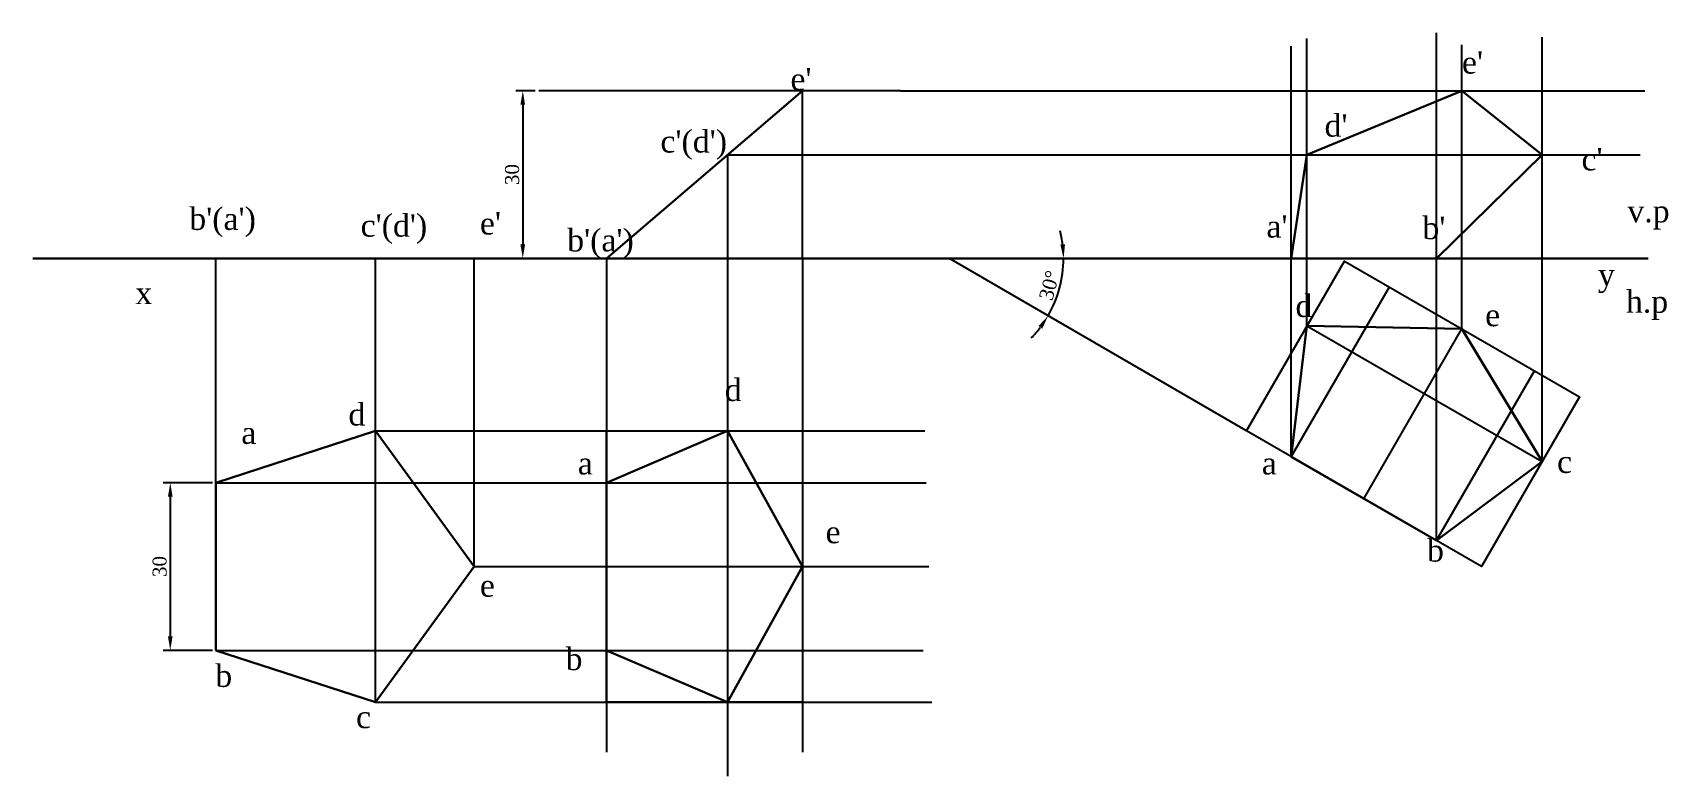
# Model space of a CAD drawing. Header units: millimetres. Extents: x 18 to 310, y 82 to 215.
import ezdxf

# ---------------------------------------------------------------- set-up
doc = ezdxf.new("R2010")
doc.units = ezdxf.units.MM
doc.layers.add('Dimension', color=3, linetype='Continuous', lineweight=9)
doc.layers.add('Thick', color=1, linetype='Continuous', lineweight=30)
doc.layers.add('Thin', color=4, linetype='Continuous')
doc.styles.add('Drawing', font='times.ttf')
doc.styles.get("Standard").update_dxf_attribs({"font": 'times.ttf'})
doc.dimstyles.new('Copy of ISO-25', dxfattribs={"dimtxt": 2.5, "dimasz": 2.5, "dimexe": 1.25, "dimexo": 0.625, "dimtad": 1, "dimtoh": 1, "dimdsep": 46, "dimtxsty": 'Standard', "dimcen": 2.5, "dimadec": 0, "dimazin": 0, "dimtfac": 1, "dimtmove": 0, "dimatfit": 3, "dimfxl": 1, "dimarcsym": 0})

# ---------------------------------------------------------------- blocks, each defined once
blk = doc.blocks.new('*D1')
at = {"layer": 'Defpoints', "color": 0, "transparency": 16777216}
for p in [(17.69, 174.78), (172.86, 174.78), (181.6, 174.78), (200.76, 167.77), (234.68, 143.95)]:
    blk.add_point(p, dxfattribs=at)
at = {"layer": 'Dimension', "color": 0, "lineweight": -2, "transparency": 16777216}
blk.add_line((182.23, 174.78), (203.25, 174.78), dxfattribs=at)
for start, end in [(7.0277, 14.0553), (329.8459, 0), (315.7906, 322.8183)]:
    blk.add_arc((181.6, 174.78), 20.39, start, end, dxfattribs=at)
at = {"layer": 'Dimension', "color": 0, "transparency": 16777216}
for points in [[(202.26, 177.3), (201.43, 177.25), (202, 174.78)], [(197.51, 162.69), (198.2, 162.23), (199.24, 164.54)]]:
    blk.add_solid(points, dxfattribs=at)
at = {"layer": 'Dimension', "color": 0, "transparency": 16777216, "insert": (199.47, 169.97), "char_height": 2.5, "attachment_point": 5, "rotation": 74.923}
blk.add_mtext('30°', dxfattribs=at)
blk = doc.blocks.new('*D2')
at = {"layer": 'Defpoints', "color": 0, "transparency": 16777216}
for p in [(50.45, 134.68), (42.28, 104.68), (50.45, 104.68)]:
    blk.add_point(p, dxfattribs=at)
at = {"layer": 'Dimension', "color": 0, "lineweight": -2, "transparency": 16777216}
for p, q in [((49.83, 134.68), (41.03, 134.68)), ((42.28, 132.18), (42.28, 107.18)), ((49.83, 104.68), (41.03, 104.68))]:
    blk.add_line(p, q, dxfattribs=at)
at = {"layer": 'Dimension', "color": 0, "transparency": 16777216}
for points in [[(41.87, 132.18), (42.7, 132.18), (42.28, 134.68)], [(41.87, 107.18), (42.7, 107.18), (42.28, 104.68)]]:
    blk.add_solid(points, dxfattribs=at)
at = {"layer": 'Dimension', "color": 0, "transparency": 16777216, "insert": (40.39, 119.68), "char_height": 2.5, "attachment_point": 5, "rotation": 90}
blk.add_mtext('30', dxfattribs=at)
blk = doc.blocks.new('*D3')
at = {"layer": 'Defpoints', "color": 0, "transparency": 16777216}
for p in [(108.17, 204.78), (105.31, 174.78), (108.17, 174.78)]:
    blk.add_point(p, dxfattribs=at)
at = {"layer": 'Dimension', "color": 0, "lineweight": -2, "transparency": 16777216}
for p, q in [((107.55, 204.78), (104.06, 204.78)), ((105.31, 202.28), (105.31, 177.28)), ((107.55, 174.78), (104.06, 174.78))]:
    blk.add_line(p, q, dxfattribs=at)
at = {"layer": 'Dimension', "color": 0, "transparency": 16777216}
for points in [[(104.89, 202.28), (105.72, 202.28), (105.31, 204.78)], [(104.89, 177.28), (105.72, 177.28), (105.31, 174.78)]]:
    blk.add_solid(points, dxfattribs=at)
at = {"layer": 'Dimension', "color": 0, "transparency": 16777216, "insert": (103.41, 189.78), "char_height": 2.5, "attachment_point": 5, "rotation": 90}
blk.add_mtext('30', dxfattribs=at)

msp = doc.modelspace()

# ---------------------------------------------------------------- linework, layer by layer
at = {"layer": 'Thick'}
for p, q in [((120.258, 174.777), (155.342, 204.782)), ((245.521, 193.321), (273.24, 204.782)), ((287.558, 193.321), (273.24, 204.782)), ((242.71, 174.782), (245.521, 193.321)), ((268.691, 174.782), (287.558, 193.321)), ((17.685, 174.782), (17.685, 174.782)), ((50.45, 174.782), (96.616, 174.782)), ((242.71, 174.782), (268.691, 174.782)), ((242.71, 139.312), (245.521, 162.72)), ((245.521, 162.72), (273.24, 162.191)), ((273.24, 162.191), (287.558, 138.45)), ((50.45, 134.676), (78.982, 143.947)), ((78.982, 143.947), (96.616, 119.676)), ((120.264, 134.676), (141.941, 143.947)), ((141.941, 143.947), (155.342, 119.676)), ((242.71, 139.312), (268.691, 124.312)), ((287.558, 138.45), (268.691, 124.312)), ((50.45, 134.676), (50.45, 104.676)), ((120.264, 134.676), (120.264, 104.676)), ((120.264, 134.676), (120.264, 104.676)), ((96.616, 119.676), (78.982, 95.406)), ((155.342, 119.676), (141.941, 95.406)), ((50.45, 104.676), (78.982, 95.406)), ((141.941, 95.406), (120.264, 104.676))]:
    msp.add_line(p, q, dxfattribs=at)
at = {"layer": 'Thick', "color": 18, "true_color": 0x000000}
for p, q in [((17.685, 174.782), (172.858, 174.782)), ((172.858, 174.782), (177.61, 174.782)), ((177.61, 174.782), (287.558, 174.782)), ((287.558, 174.782), (306.532, 174.782))]:
    msp.add_line(p, q, dxfattribs=at)
at = {"layer": 'Thin'}
for p, q in [((245.521, 162.72), (245.521, 214.124)), ((268.691, 124.312), (268.691, 215.155)), ((287.558, 138.45), (287.558, 214.351)), ((242.71, 139.312), (242.71, 212.741)), ((273.24, 162.191), (273.24, 213.009)), ((172.858, 204.782), (108.17, 204.782)), ((155.342, 174.782), (155.342, 204.782)), ((172.858, 204.782), (305.928, 204.782)), ((141.941, 193.321), (141.941, 82.172)), ((141.941, 193.321), (172.858, 193.321)), ((172.858, 193.321), (177.61, 193.321)), ((177.61, 193.321), (305.123, 193.321)), ((17.685, 174.782), (17.685, 174.782)), ((50.45, 134.676), (50.45, 174.782)), ((78.982, 95.406), (78.982, 174.782)), ((96.616, 119.676), (96.616, 174.782)), ((120.264, 174.782), (120.264, 86.474)), ((155.342, 174.782), (155.342, 86.474)), ((234.682, 143.947), (181.604, 174.782)), ((242.71, 139.312), (260.25, 169.691)), ((245.521, 162.72), (287.558, 138.45)), ((255.701, 131.812), (273.24, 162.191)), ((268.691, 124.312), (286.23, 154.691)), ((78.982, 143.947), (177.172, 143.947)), ((50.45, 134.676), (177.423, 134.676)), ((96.616, 119.676), (177.925, 119.676)), ((50.45, 104.676), (176.921, 104.676)), ((78.982, 95.406), (178.427, 95.406))]:
    msp.add_line(p, q, dxfattribs=at)
for points in [[(234.682, 143.947), (252.221, 174.326), (294.259, 150.055), (276.719, 119.676)], [(120.264, 143.947), (155.342, 143.947), (155.342, 95.406), (120.264, 95.406)]]:
    msp.add_lwpolyline(points, close=True, dxfattribs=at)

# ---------------------------------------------------------------- texts
at = {"layer": 'Thick', "color": 18, "true_color": 0x000000, "style": 'Drawing'}
for s, p in [("e'", (273.24, 207.844)), ("e'", (153.169, 204.863)), ("d'", (248.664, 196.557)), ("c'(d')", (129.921, 193.72)), ("c'", (294.612, 190.544)), ("b'(a')", (45.682, 179.885)), ("c'(d')", (76.314, 178.678)), ("e'", (97.648, 179.063)), ("a'", (238.271, 178.518)), ("b'", (266.168, 178.245)), ('v.p', (302.808, 181.256)), ("b'(a')", (113.252, 176.045)), ('y', (297.559, 169.891)), ('x', (36.031, 166.61)), ('d', (243.467, 164.306)), ('h.p', (302.551, 165.08)), ('e', (277.382, 162.666)), ('d', (141.408, 149.273)), ('d', (74.126, 144.9)), ('a', (54.981, 141.62)), ('a', (115.152, 136.154)), ('a', (237.45, 136.154)), ('c', (290.236, 136.427)), ('e', (159.459, 123.855)), ('b', (266.988, 120.575)), ('e', (97.648, 114.288)), ('b', (112.964, 101.169)), ('b', (50.332, 98.163)), ('c', (75.494, 90.783))]:
    msp.add_text(s, height=4, dxfattribs=at).set_placement(p)

# ---------------------------------------------------------------- dimensions: what is measured, and where the dimension line sits
at = {"layer": 'Dimension'}
for base, p1, p2, picture, middle in [((105.306, 174.782), (108.17, 204.782), (108.17, 174.782), '*D3', (103.409, 189.782)), ((42.283, 104.676), (50.45, 134.676), (50.45, 104.676), '*D2', (40.387, 119.676))]:
    dim = msp.add_linear_dim(base=base, p1=p1, p2=p2, angle=90, dimstyle='Copy of ISO-25', dxfattribs=at)
    dim.commit()
    dim.dimension.update_dxf_attribs({"geometry": picture, "text_midpoint": middle})
dim = msp.add_angular_dim_2l(base=(200.756, 167.772), line1=((234.682, 143.947), (181.604, 174.782)), line2=((17.685, 174.782), (172.858, 174.782)), dimstyle='Copy of ISO-25', dxfattribs=at)
dim.commit()
dim.dimension.update_dxf_attribs({"geometry": '*D1', "text_midpoint": (199.465, 169.97)})

doc.saveas('drawing.dxf')
